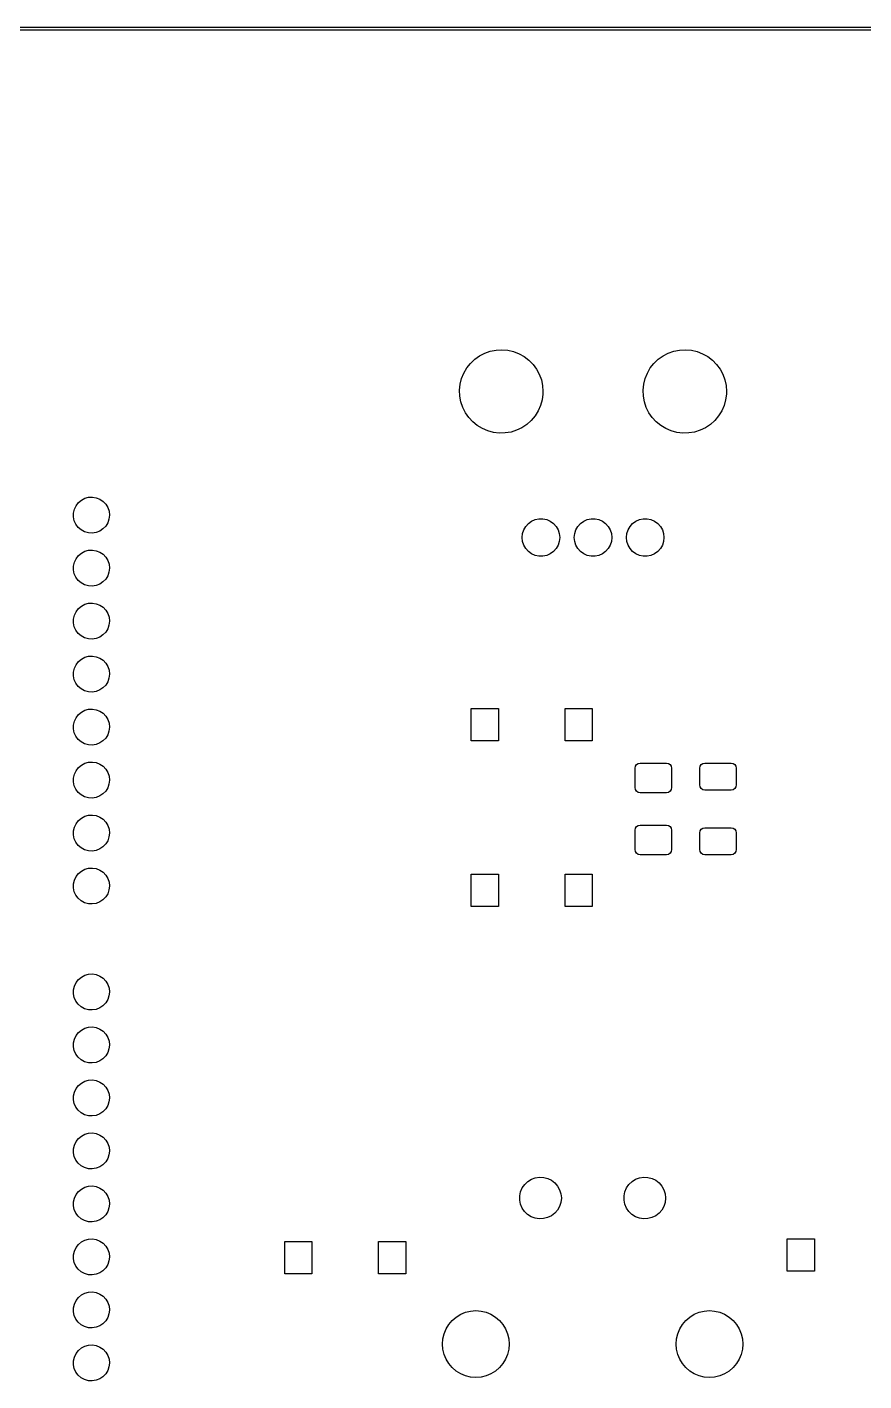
# Model space of a CAD drawing. Extents: x 119 to 479, y -311 to -51.
# Drawn here: x 396.9 to 437, y -115.8 to -50.9 of the extents above; entities that cross this region are included whole.
import ezdxf

# ---------------------------------------------------------------- set-up
doc = ezdxf.new("R2010")
doc.units = 0
doc.layers.add('BLACK', color=7, linetype='CONTINUOUS')

msp = doc.modelspace()

# ---------------------------------------------------------------- linework, layer by layer
at = {"layer": 'BLACK', "linetype": 'CONTINUOUS'}
for p, q in [((119, -50.925), (479, -50.925)), ((478.925, -51.075), (119.075, -51.075)), ((418.335, -66.849), (418.565, -66.6847)), ((418.565, -66.6847), (418.816, -66.5545)), ((418.816, -66.5545), (419.082, -66.4609)), ((419.082, -66.4609), (419.359, -66.4058)), ((419.359, -66.4058), (419.641, -66.3902)), ((419.641, -66.3902), (419.923, -66.4146)), ((419.923, -66.4146), (420.198, -66.4784)), ((420.198, -66.4784), (420.462, -66.5803)), ((420.462, -66.5803), (420.708, -66.7184)), ((420.708, -66.7184), (420.933, -66.8898)), ((427.135, -66.849), (427.365, -66.6847)), ((427.365, -66.6847), (427.616, -66.5545)), ((427.616, -66.5545), (427.882, -66.4609)), ((427.882, -66.4609), (428.159, -66.4058)), ((428.159, -66.4058), (428.441, -66.3902)), ((428.441, -66.3902), (428.723, -66.4146)), ((428.723, -66.4146), (428.998, -66.4784)), ((428.998, -66.4784), (429.262, -66.5803)), ((429.262, -66.5803), (429.508, -66.7184)), ((429.508, -66.7184), (429.733, -66.8898)), ((417.814, -67.5101), (417.956, -67.2658)), ((417.956, -67.2658), (418.131, -67.044)), ((418.131, -67.044), (418.335, -66.849)), ((420.933, -66.8898), (421.131, -67.0911)), ((421.131, -67.0911), (421.299, -67.3183)), ((421.299, -67.3183), (421.433, -67.567)), ((426.614, -67.5101), (426.756, -67.2658)), ((426.756, -67.2658), (426.931, -67.044)), ((426.931, -67.044), (427.135, -66.849)), ((429.733, -66.8898), (429.931, -67.0911)), ((429.931, -67.0911), (430.099, -67.3183)), ((430.099, -67.3183), (430.233, -67.567)), ((417.611, -68.3272), (417.64, -68.0461)), ((417.64, -68.0461), (417.708, -67.772)), ((417.708, -67.772), (417.814, -67.5101)), ((421.433, -67.567), (421.531, -67.832)), ((421.531, -67.832), (421.59, -68.1082)), ((421.59, -68.1082), (421.61, -68.39)), ((426.411, -68.3272), (426.44, -68.0461)), ((426.44, -68.0461), (426.508, -67.772)), ((426.508, -67.772), (426.614, -67.5101)), ((430.233, -67.567), (430.331, -67.832)), ((430.331, -67.832), (430.39, -68.1082)), ((430.39, -68.1082), (430.41, -68.39)), ((417.622, -68.6095), (417.611, -68.3272)), ((417.673, -68.8874), (417.622, -68.6095)), ((421.606, -68.5156), (421.568, -68.7956)), ((421.61, -68.39), (421.606, -68.5156)), ((426.422, -68.6095), (426.411, -68.3272)), ((426.473, -68.8874), (426.422, -68.6095)), ((430.406, -68.5156), (430.368, -68.7956)), ((430.41, -68.39), (430.406, -68.5156)), ((417.762, -69.1554), (417.673, -68.8874)), ((417.889, -69.4081), (417.762, -69.1554)), ((418.049, -69.6405), (417.889, -69.4081)), ((421.378, -69.3259), (421.228, -69.5656)), ((421.492, -69.0675), (421.378, -69.3259)), ((421.568, -68.7956), (421.492, -69.0675)), ((426.562, -69.1554), (426.473, -68.8874)), ((426.689, -69.4081), (426.562, -69.1554)), ((426.849, -69.6405), (426.689, -69.4081)), ((430.178, -69.3259), (430.028, -69.5656)), ((430.292, -69.0675), (430.178, -69.3259)), ((430.368, -68.7956), (430.292, -69.0675)), ((418.241, -69.8479), (418.049, -69.6405)), ((418.46, -70.0263), (418.241, -69.8479)), ((418.702, -70.172), (418.46, -70.0263)), ((420.836, -69.9703), (420.601, -70.1273)), ((421.046, -69.7818), (420.836, -69.9703)), ((421.228, -69.5656), (421.046, -69.7818)), ((427.041, -69.8479), (426.849, -69.6405)), ((427.26, -70.0263), (427.041, -69.8479)), ((427.502, -70.172), (427.26, -70.0263)), ((429.636, -69.9703), (429.401, -70.1273)), ((429.846, -69.7818), (429.636, -69.9703)), ((430.028, -69.5656), (429.846, -69.7818)), ((418.962, -70.2822), (418.702, -70.172)), ((419.235, -70.3546), (418.962, -70.2822)), ((419.516, -70.3878), (419.235, -70.3546)), ((419.798, -70.3811), (419.516, -70.3878)), ((420.077, -70.3347), (419.798, -70.3811)), ((420.346, -70.2496), (420.077, -70.3347)), ((420.601, -70.1273), (420.346, -70.2496)), ((427.762, -70.2822), (427.502, -70.172)), ((428.035, -70.3546), (427.762, -70.2822)), ((428.316, -70.3878), (428.035, -70.3546)), ((428.598, -70.3811), (428.316, -70.3878)), ((428.877, -70.3347), (428.598, -70.3811)), ((429.146, -70.2496), (428.877, -70.3347)), ((429.401, -70.1273), (429.146, -70.2496)), ((399.14, -74.0367), (399.219, -73.8676)), ((399.219, -73.8676), (399.332, -73.7194)), ((399.332, -73.7194), (399.475, -73.599)), ((399.475, -73.599), (399.64, -73.512)), ((399.64, -73.512), (399.819, -73.4625)), ((399.819, -73.4625), (400.006, -73.4527)), ((400.006, -73.4527), (400.19, -73.4832)), ((400.19, -73.4832), (400.363, -73.5525)), ((400.363, -73.5525), (400.517, -73.6573)), ((400.517, -73.6573), (400.645, -73.7929)), ((400.645, -73.7929), (400.741, -73.9528)), ((400.741, -73.9528), (400.801, -74.1296)), ((399.099, -74.2187), (399.14, -74.0367)), ((399.099, -74.4053), (399.099, -74.2187)), ((399.138, -74.5876), (399.099, -74.4053)), ((399.216, -74.7572), (399.138, -74.5876)), ((400.8, -74.5063), (400.739, -74.6827)), ((400.821, -74.321), (400.8, -74.5063)), ((400.801, -74.1296), (400.821, -74.315)), ((400.821, -74.315), (400.821, -74.321)), ((420.908, -74.7212), (421.06, -74.6106)), ((421.06, -74.6106), (421.232, -74.534)), ((421.232, -74.534), (421.416, -74.4949)), ((421.416, -74.4949), (421.604, -74.4949)), ((421.604, -74.4949), (421.788, -74.534)), ((421.788, -74.534), (421.96, -74.6106)), ((421.96, -74.6106), (422.112, -74.7212)), ((423.408, -74.7212), (423.56, -74.6106)), ((423.56, -74.6106), (423.732, -74.534)), ((423.732, -74.534), (423.916, -74.4949)), ((423.916, -74.4949), (424.104, -74.4949)), ((424.104, -74.4949), (424.288, -74.534)), ((424.288, -74.534), (424.46, -74.6106)), ((424.46, -74.6106), (424.612, -74.7212)), ((425.908, -74.7212), (426.06, -74.6106)), ((426.06, -74.6106), (426.232, -74.534)), ((426.232, -74.534), (426.416, -74.4949)), ((426.416, -74.4949), (426.604, -74.4949)), ((426.604, -74.4949), (426.788, -74.534)), ((426.788, -74.534), (426.96, -74.6106)), ((426.96, -74.6106), (427.112, -74.7212)), ((399.328, -74.9062), (399.216, -74.7572)), ((399.47, -75.0276), (399.328, -74.9062)), ((399.634, -75.1157), (399.47, -75.0276)), ((399.813, -75.1665), (399.634, -75.1157)), ((400, -75.1776), (399.813, -75.1665)), ((400.184, -75.1484), (400, -75.1776)), ((400.358, -75.0803), (400.184, -75.1484)), ((400.513, -74.9766), (400.358, -75.0803)), ((400.642, -74.8419), (400.513, -74.9766)), ((400.739, -74.6827), (400.642, -74.8419)), ((420.61, -75.39), (420.63, -75.2029)), ((420.63, -75.2029), (420.688, -75.0239)), ((420.688, -75.0239), (420.782, -74.861)), ((420.782, -74.861), (420.908, -74.7212)), ((422.112, -74.7212), (422.238, -74.861)), ((422.238, -74.861), (422.332, -75.0239)), ((422.332, -75.0239), (422.39, -75.2029)), ((422.39, -75.2029), (422.41, -75.39)), ((423.11, -75.39), (423.13, -75.2029)), ((423.13, -75.2029), (423.188, -75.0239)), ((423.188, -75.0239), (423.282, -74.861)), ((423.282, -74.861), (423.408, -74.7212)), ((424.612, -74.7212), (424.738, -74.861)), ((424.738, -74.861), (424.832, -75.0239)), ((424.832, -75.0239), (424.89, -75.2029)), ((424.89, -75.2029), (424.91, -75.39)), ((425.61, -75.39), (425.63, -75.2029)), ((425.63, -75.2029), (425.688, -75.0239)), ((425.688, -75.0239), (425.782, -74.861)), ((425.782, -74.861), (425.908, -74.7212)), ((427.112, -74.7212), (427.238, -74.861)), ((427.238, -74.861), (427.332, -75.0239)), ((427.332, -75.0239), (427.39, -75.2029)), ((427.39, -75.2029), (427.41, -75.39)), ((420.63, -75.5771), (420.61, -75.39)), ((420.688, -75.7561), (420.63, -75.5771)), ((420.782, -75.919), (420.688, -75.7561)), ((420.908, -76.0588), (420.782, -75.919)), ((422.238, -75.919), (422.112, -76.0588)), ((422.332, -75.7561), (422.238, -75.919)), ((422.39, -75.5771), (422.332, -75.7561)), ((422.41, -75.39), (422.39, -75.5771)), ((423.13, -75.5771), (423.11, -75.39)), ((423.188, -75.7561), (423.13, -75.5771)), ((423.282, -75.919), (423.188, -75.7561)), ((423.408, -76.0588), (423.282, -75.919)), ((424.738, -75.919), (424.612, -76.0588)), ((424.832, -75.7561), (424.738, -75.919)), ((424.89, -75.5771), (424.832, -75.7561)), ((424.91, -75.39), (424.89, -75.5771)), ((425.63, -75.5771), (425.61, -75.39)), ((425.688, -75.7561), (425.63, -75.5771)), ((425.782, -75.919), (425.688, -75.7561)), ((425.908, -76.0588), (425.782, -75.919)), ((427.238, -75.919), (427.112, -76.0588)), ((427.332, -75.7561), (427.238, -75.919)), ((427.39, -75.5771), (427.332, -75.7561)), ((427.41, -75.39), (427.39, -75.5771)), ((399.14, -76.5767), (399.219, -76.4076)), ((399.219, -76.4076), (399.332, -76.2594)), ((399.332, -76.2594), (399.475, -76.139)), ((399.475, -76.139), (399.64, -76.052)), ((399.64, -76.052), (399.819, -76.0025)), ((399.819, -76.0025), (400.006, -75.9927)), ((400.006, -75.9927), (400.19, -76.0232)), ((400.19, -76.0232), (400.363, -76.0925)), ((400.363, -76.0925), (400.517, -76.1973)), ((400.517, -76.1973), (400.645, -76.3329)), ((400.645, -76.3329), (400.741, -76.4928)), ((400.741, -76.4928), (400.801, -76.6696)), ((421.06, -76.1694), (420.908, -76.0588)), ((421.232, -76.246), (421.06, -76.1694)), ((421.416, -76.2851), (421.232, -76.246)), ((421.604, -76.2851), (421.416, -76.2851)), ((421.788, -76.246), (421.604, -76.2851)), ((421.96, -76.1694), (421.788, -76.246)), ((422.112, -76.0588), (421.96, -76.1694)), ((423.56, -76.1694), (423.408, -76.0588)), ((423.732, -76.246), (423.56, -76.1694)), ((423.916, -76.2851), (423.732, -76.246)), ((424.104, -76.2851), (423.916, -76.2851)), ((424.288, -76.246), (424.104, -76.2851)), ((424.46, -76.1694), (424.288, -76.246)), ((424.612, -76.0588), (424.46, -76.1694)), ((426.06, -76.1694), (425.908, -76.0588)), ((426.232, -76.246), (426.06, -76.1694)), ((426.416, -76.2851), (426.232, -76.246)), ((426.604, -76.2851), (426.416, -76.2851)), ((426.788, -76.246), (426.604, -76.2851)), ((426.96, -76.1694), (426.788, -76.246)), ((427.112, -76.0588), (426.96, -76.1694)), ((399.099, -76.7587), (399.14, -76.5767)), ((399.099, -76.9453), (399.099, -76.7587)), ((399.138, -77.1276), (399.099, -76.9453)), ((399.216, -77.2972), (399.138, -77.1276)), ((400.8, -77.0463), (400.739, -77.2227)), ((400.821, -76.861), (400.8, -77.0463)), ((400.801, -76.6696), (400.821, -76.855)), ((400.821, -76.855), (400.821, -76.861)), ((399.328, -77.4462), (399.216, -77.2972)), ((399.47, -77.5676), (399.328, -77.4462)), ((399.634, -77.6557), (399.47, -77.5676)), ((399.813, -77.7065), (399.634, -77.6557)), ((400, -77.7176), (399.813, -77.7065)), ((400.184, -77.6884), (400, -77.7176)), ((400.358, -77.6203), (400.184, -77.6884)), ((400.513, -77.5166), (400.358, -77.6203)), ((400.642, -77.3819), (400.513, -77.5166)), ((400.739, -77.2227), (400.642, -77.3819)), ((399.099, -79.2987), (399.14, -79.1167)), ((399.14, -79.1167), (399.219, -78.9476)), ((399.219, -78.9476), (399.332, -78.7994)), ((399.332, -78.7994), (399.475, -78.679)), ((399.475, -78.679), (399.64, -78.592)), ((399.64, -78.592), (399.819, -78.5425)), ((399.819, -78.5425), (400.006, -78.5327)), ((400.006, -78.5327), (400.19, -78.5632)), ((400.19, -78.5632), (400.363, -78.6325)), ((400.363, -78.6325), (400.517, -78.7373)), ((400.517, -78.7373), (400.645, -78.8729)), ((400.645, -78.8729), (400.741, -79.0328)), ((400.741, -79.0328), (400.801, -79.2096)), ((399.099, -79.4853), (399.099, -79.2987)), ((399.138, -79.6676), (399.099, -79.4853)), ((399.216, -79.8372), (399.138, -79.6676)), ((400.739, -79.7627), (400.642, -79.9219)), ((400.8, -79.5863), (400.739, -79.7627)), ((400.821, -79.401), (400.8, -79.5863)), ((400.801, -79.2096), (400.821, -79.395)), ((400.821, -79.395), (400.821, -79.401)), ((399.328, -79.9862), (399.216, -79.8372)), ((399.47, -80.1076), (399.328, -79.9862)), ((399.634, -80.1957), (399.47, -80.1076)), ((399.813, -80.2465), (399.634, -80.1957)), ((400, -80.2576), (399.813, -80.2465)), ((400.184, -80.2284), (400, -80.2576)), ((400.358, -80.1603), (400.184, -80.2284)), ((400.513, -80.0566), (400.358, -80.1603)), ((400.642, -79.9219), (400.513, -80.0566)), ((399.64, -81.132), (399.819, -81.0825)), ((399.819, -81.0825), (400.006, -81.0727)), ((400.006, -81.0727), (400.19, -81.1032)), ((400.19, -81.1032), (400.363, -81.1725)), ((399.099, -81.8387), (399.14, -81.6567)), ((399.14, -81.6567), (399.219, -81.4876)), ((399.219, -81.4876), (399.332, -81.3394)), ((399.332, -81.3394), (399.475, -81.219)), ((399.475, -81.219), (399.64, -81.132)), ((400.363, -81.1725), (400.517, -81.2773)), ((400.517, -81.2773), (400.645, -81.4129)), ((400.645, -81.4129), (400.741, -81.5728)), ((400.741, -81.5728), (400.801, -81.7496)), ((400.801, -81.7496), (400.821, -81.935)), ((399.099, -82.0253), (399.099, -81.8387)), ((399.138, -82.2076), (399.099, -82.0253)), ((399.216, -82.3772), (399.138, -82.2076)), ((399.328, -82.5262), (399.216, -82.3772)), ((400.739, -82.3027), (400.642, -82.4619)), ((400.8, -82.1263), (400.739, -82.3027)), ((400.821, -81.941), (400.8, -82.1263)), ((400.821, -81.935), (400.821, -81.941)), ((399.47, -82.6476), (399.328, -82.5262)), ((399.634, -82.7357), (399.47, -82.6476)), ((399.813, -82.7865), (399.634, -82.7357)), ((400, -82.7976), (399.813, -82.7865)), ((400.184, -82.7684), (400, -82.7976)), ((400.358, -82.7003), (400.184, -82.7684)), ((400.513, -82.5966), (400.358, -82.7003)), ((400.642, -82.4619), (400.513, -82.5966)), ((399.475, -83.759), (399.64, -83.672)), ((399.64, -83.672), (399.819, -83.6225)), ((399.819, -83.6225), (400.006, -83.6127)), ((400.006, -83.6127), (400.19, -83.6432)), ((400.19, -83.6432), (400.363, -83.7125)), ((418.17, -85.13), (418.17, -83.58)), ((418.17, -83.58), (419.47, -83.58)), ((419.47, -83.58), (419.47, -85.13)), ((422.67, -85.13), (422.67, -83.58)), ((422.67, -83.58), (423.97, -83.58)), ((423.97, -83.58), (423.97, -85.13)), ((399.099, -84.3787), (399.14, -84.1967)), ((399.14, -84.1967), (399.219, -84.0276)), ((399.219, -84.0276), (399.332, -83.8794)), ((399.332, -83.8794), (399.475, -83.759)), ((400.363, -83.7125), (400.517, -83.8173)), ((400.517, -83.8173), (400.645, -83.9529)), ((400.645, -83.9529), (400.741, -84.1128)), ((400.741, -84.1128), (400.801, -84.2896)), ((400.801, -84.2896), (400.821, -84.475)), ((399.099, -84.5653), (399.099, -84.3787)), ((399.138, -84.7476), (399.099, -84.5653)), ((399.216, -84.9172), (399.138, -84.7476)), ((399.328, -85.0662), (399.216, -84.9172)), ((400.642, -85.0019), (400.513, -85.1366)), ((400.739, -84.8427), (400.642, -85.0019)), ((400.8, -84.6663), (400.739, -84.8427)), ((400.821, -84.481), (400.8, -84.6663)), ((400.821, -84.475), (400.821, -84.481)), ((399.47, -85.1876), (399.328, -85.0662)), ((399.634, -85.2757), (399.47, -85.1876)), ((399.813, -85.3265), (399.634, -85.2757)), ((400, -85.3376), (399.813, -85.3265)), ((400.184, -85.3084), (400, -85.3376)), ((400.358, -85.2403), (400.184, -85.3084)), ((400.513, -85.1366), (400.358, -85.2403)), ((419.47, -85.13), (418.17, -85.13)), ((423.97, -85.13), (422.67, -85.13)), ((399.332, -86.4194), (399.475, -86.299)), ((399.475, -86.299), (399.64, -86.212)), ((399.64, -86.212), (399.819, -86.1625)), ((399.819, -86.1625), (400.006, -86.1527)), ((400.006, -86.1527), (400.19, -86.1832)), ((400.19, -86.1832), (400.363, -86.2525)), ((400.363, -86.2525), (400.517, -86.3573)), ((426.044, -86.3543), (426.098, -86.2732)), ((426.098, -86.2732), (426.179, -86.219)), ((426.179, -86.219), (426.275, -86.2)), ((426.275, -86.2), (427.525, -86.2)), ((427.525, -86.2), (427.621, -86.219)), ((427.621, -86.219), (427.702, -86.2732)), ((427.702, -86.2732), (427.756, -86.3543)), ((429.144, -86.3543), (429.198, -86.2732)), ((429.198, -86.2732), (429.279, -86.219)), ((429.279, -86.219), (429.375, -86.2)), ((429.375, -86.2), (430.625, -86.2)), ((430.625, -86.2), (430.721, -86.219)), ((430.721, -86.219), (430.802, -86.2732)), ((430.802, -86.2732), (430.856, -86.3543)), ((399.099, -86.9187), (399.14, -86.7367)), ((399.099, -87.1053), (399.099, -86.9187)), ((399.14, -86.7367), (399.219, -86.5676)), ((399.219, -86.5676), (399.332, -86.4194)), ((400.517, -86.3573), (400.645, -86.4929)), ((400.645, -86.4929), (400.741, -86.6528)), ((400.741, -86.6528), (400.801, -86.8296)), ((400.801, -86.8296), (400.821, -87.015)), ((426.025, -86.45), (426.044, -86.3543)), ((426.025, -87.375), (426.025, -86.45)), ((427.756, -86.3543), (427.775, -86.45)), ((427.775, -86.45), (427.775, -87.375)), ((429.125, -86.45), (429.144, -86.3543)), ((429.125, -87.25), (429.125, -86.45)), ((430.856, -86.3543), (430.875, -86.45)), ((430.875, -86.45), (430.875, -87.25)), ((399.138, -87.2876), (399.099, -87.1053)), ((399.216, -87.4572), (399.138, -87.2876)), ((399.328, -87.6062), (399.216, -87.4572)), ((400.642, -87.5419), (400.513, -87.6766)), ((400.739, -87.3827), (400.642, -87.5419)), ((400.8, -87.2063), (400.739, -87.3827)), ((400.821, -87.021), (400.8, -87.2063)), ((400.821, -87.015), (400.821, -87.021)), ((426.044, -87.4707), (426.025, -87.375)), ((426.098, -87.5518), (426.044, -87.4707)), ((426.179, -87.606), (426.098, -87.5518)), ((427.702, -87.5518), (427.621, -87.606)), ((427.756, -87.4707), (427.702, -87.5518)), ((427.775, -87.375), (427.756, -87.4707)), ((429.144, -87.3457), (429.125, -87.25)), ((429.198, -87.4268), (429.144, -87.3457)), ((429.279, -87.481), (429.198, -87.4268)), ((429.375, -87.5), (429.279, -87.481)), ((430.625, -87.5), (429.375, -87.5)), ((430.721, -87.481), (430.625, -87.5)), ((430.802, -87.4268), (430.721, -87.481)), ((430.856, -87.3457), (430.802, -87.4268)), ((430.875, -87.25), (430.856, -87.3457)), ((399.47, -87.7276), (399.328, -87.6062)), ((399.634, -87.8157), (399.47, -87.7276)), ((399.813, -87.8665), (399.634, -87.8157)), ((400, -87.8776), (399.813, -87.8665)), ((400.184, -87.8484), (400, -87.8776)), ((400.358, -87.7803), (400.184, -87.8484)), ((400.513, -87.6766), (400.358, -87.7803)), ((426.275, -87.625), (426.179, -87.606)), ((427.525, -87.625), (426.275, -87.625)), ((427.621, -87.606), (427.525, -87.625)), ((399.332, -88.9594), (399.475, -88.839)), ((399.475, -88.839), (399.64, -88.752)), ((399.64, -88.752), (399.819, -88.7025)), ((399.819, -88.7025), (400.006, -88.6927)), ((400.006, -88.6927), (400.19, -88.7232)), ((400.19, -88.7232), (400.363, -88.7925)), ((400.363, -88.7925), (400.517, -88.8973)), ((400.517, -88.8973), (400.645, -89.0329)), ((399.099, -89.4587), (399.14, -89.2767)), ((399.099, -89.6453), (399.099, -89.4587)), ((399.14, -89.2767), (399.219, -89.1076)), ((399.219, -89.1076), (399.332, -88.9594)), ((400.645, -89.0329), (400.741, -89.1928)), ((400.741, -89.1928), (400.801, -89.3696)), ((400.801, -89.3696), (400.821, -89.555)), ((426.025, -89.425), (426.044, -89.3293)), ((426.025, -90.35), (426.025, -89.425)), ((426.044, -89.3293), (426.098, -89.2482)), ((426.098, -89.2482), (426.179, -89.194)), ((426.179, -89.194), (426.275, -89.175)), ((426.275, -89.175), (427.525, -89.175)), ((427.525, -89.175), (427.621, -89.194)), ((427.621, -89.194), (427.702, -89.2482)), ((427.702, -89.2482), (427.756, -89.3293)), ((427.756, -89.3293), (427.775, -89.425)), ((427.775, -89.425), (427.775, -90.35)), ((429.125, -89.55), (429.144, -89.4543)), ((429.125, -90.35), (429.125, -89.55)), ((429.144, -89.4543), (429.198, -89.3732)), ((429.198, -89.3732), (429.279, -89.319)), ((429.279, -89.319), (429.375, -89.3)), ((429.375, -89.3), (430.625, -89.3)), ((430.625, -89.3), (430.721, -89.319)), ((430.721, -89.319), (430.802, -89.3732)), ((430.802, -89.3732), (430.856, -89.4543)), ((430.856, -89.4543), (430.875, -89.55)), ((430.875, -89.55), (430.875, -90.35)), ((399.138, -89.8276), (399.099, -89.6453)), ((399.216, -89.9972), (399.138, -89.8276)), ((399.328, -90.1462), (399.216, -89.9972)), ((399.47, -90.2676), (399.328, -90.1462)), ((400.642, -90.0819), (400.513, -90.2166)), ((400.739, -89.9227), (400.642, -90.0819)), ((400.8, -89.7463), (400.739, -89.9227)), ((400.821, -89.561), (400.8, -89.7463)), ((400.821, -89.555), (400.821, -89.561)), ((399.634, -90.3557), (399.47, -90.2676)), ((399.813, -90.4065), (399.634, -90.3557)), ((400, -90.4176), (399.813, -90.4065)), ((400.184, -90.3884), (400, -90.4176)), ((400.358, -90.3203), (400.184, -90.3884)), ((400.513, -90.2166), (400.358, -90.3203)), ((426.044, -90.4457), (426.025, -90.35)), ((426.098, -90.5268), (426.044, -90.4457)), ((426.179, -90.581), (426.098, -90.5268)), ((426.275, -90.6), (426.179, -90.581)), ((427.525, -90.6), (426.275, -90.6)), ((427.621, -90.581), (427.525, -90.6)), ((427.702, -90.5268), (427.621, -90.581)), ((427.756, -90.4457), (427.702, -90.5268)), ((427.775, -90.35), (427.756, -90.4457)), ((429.144, -90.4457), (429.125, -90.35)), ((429.198, -90.5268), (429.144, -90.4457)), ((429.279, -90.581), (429.198, -90.5268)), ((429.375, -90.6), (429.279, -90.581)), ((430.625, -90.6), (429.375, -90.6)), ((430.721, -90.581), (430.625, -90.6)), ((430.802, -90.5268), (430.721, -90.581)), ((430.856, -90.4457), (430.802, -90.5268)), ((430.875, -90.35), (430.856, -90.4457)), ((399.332, -91.4994), (399.475, -91.379)), ((399.475, -91.379), (399.64, -91.292)), ((399.64, -91.292), (399.819, -91.2425)), ((399.819, -91.2425), (400.006, -91.2327)), ((400.006, -91.2327), (400.19, -91.2632)), ((400.19, -91.2632), (400.363, -91.3325)), ((400.363, -91.3325), (400.517, -91.4373)), ((400.517, -91.4373), (400.645, -91.5729)), ((399.099, -91.9987), (399.14, -91.8167)), ((399.099, -92.1853), (399.099, -91.9987)), ((399.14, -91.8167), (399.219, -91.6476)), ((399.219, -91.6476), (399.332, -91.4994)), ((400.645, -91.5729), (400.741, -91.7328)), ((400.741, -91.7328), (400.801, -91.9096)), ((400.821, -92.101), (400.8, -92.2863)), ((400.801, -91.9096), (400.821, -92.095)), ((400.821, -92.095), (400.821, -92.101)), ((418.17, -93.08), (418.17, -91.53)), ((418.17, -91.53), (419.47, -91.53)), ((419.47, -91.53), (419.47, -93.08)), ((422.67, -93.08), (422.67, -91.53)), ((422.67, -91.53), (423.97, -91.53)), ((423.97, -91.53), (423.97, -93.08)), ((399.138, -92.3676), (399.099, -92.1853)), ((399.216, -92.5372), (399.138, -92.3676)), ((399.328, -92.6862), (399.216, -92.5372)), ((399.47, -92.8076), (399.328, -92.6862)), ((400.513, -92.7566), (400.358, -92.8603)), ((400.642, -92.6219), (400.513, -92.7566)), ((400.739, -92.4627), (400.642, -92.6219)), ((400.8, -92.2863), (400.739, -92.4627)), ((399.634, -92.8957), (399.47, -92.8076)), ((399.813, -92.9465), (399.634, -92.8957)), ((400, -92.9576), (399.813, -92.9465)), ((400.184, -92.9284), (400, -92.9576)), ((400.358, -92.8603), (400.184, -92.9284)), ((419.47, -93.08), (418.17, -93.08)), ((423.97, -93.08), (422.67, -93.08)), ((399.219, -96.7276), (399.332, -96.5794)), ((399.332, -96.5794), (399.475, -96.459)), ((399.475, -96.459), (399.64, -96.372)), ((399.64, -96.372), (399.819, -96.3225)), ((399.819, -96.3225), (400.006, -96.3127)), ((400.006, -96.3127), (400.19, -96.3432)), ((400.19, -96.3432), (400.363, -96.4125)), ((400.363, -96.4125), (400.517, -96.5173)), ((400.517, -96.5173), (400.645, -96.6529)), ((400.645, -96.6529), (400.741, -96.8128)), ((399.099, -97.0787), (399.14, -96.8967)), ((399.099, -97.2653), (399.099, -97.0787)), ((399.138, -97.4476), (399.099, -97.2653)), ((399.14, -96.8967), (399.219, -96.7276)), ((400.741, -96.8128), (400.801, -96.9896)), ((400.821, -97.181), (400.8, -97.3663)), ((400.801, -96.9896), (400.821, -97.175)), ((400.821, -97.175), (400.821, -97.181)), ((399.216, -97.6172), (399.138, -97.4476)), ((399.328, -97.7662), (399.216, -97.6172)), ((399.47, -97.8876), (399.328, -97.7662)), ((399.634, -97.9757), (399.47, -97.8876)), ((399.813, -98.0265), (399.634, -97.9757)), ((400.358, -97.9403), (400.184, -98.0084)), ((400.513, -97.8366), (400.358, -97.9403)), ((400.642, -97.7019), (400.513, -97.8366)), ((400.739, -97.5427), (400.642, -97.7019)), ((400.8, -97.3663), (400.739, -97.5427)), ((400, -98.0376), (399.813, -98.0265)), ((400.184, -98.0084), (400, -98.0376)), ((399.14, -99.4367), (399.219, -99.2676)), ((399.219, -99.2676), (399.332, -99.1194)), ((399.332, -99.1194), (399.475, -98.999)), ((399.475, -98.999), (399.64, -98.912)), ((399.64, -98.912), (399.819, -98.8625)), ((399.819, -98.8625), (400.006, -98.8527)), ((400.006, -98.8527), (400.19, -98.8832)), ((400.19, -98.8832), (400.363, -98.9525)), ((400.363, -98.9525), (400.517, -99.0573)), ((400.517, -99.0573), (400.645, -99.1929)), ((400.645, -99.1929), (400.741, -99.3528)), ((399.099, -99.6187), (399.14, -99.4367)), ((399.099, -99.8053), (399.099, -99.6187)), ((399.138, -99.9876), (399.099, -99.8053)), ((400.8, -99.9063), (400.739, -100.083)), ((400.741, -99.3528), (400.801, -99.5296)), ((400.821, -99.721), (400.8, -99.9063)), ((400.801, -99.5296), (400.821, -99.715)), ((400.821, -99.715), (400.821, -99.721)), ((399.216, -100.157), (399.138, -99.9876)), ((399.328, -100.306), (399.216, -100.157)), ((399.47, -100.428), (399.328, -100.306)), ((399.634, -100.516), (399.47, -100.428)), ((399.813, -100.567), (399.634, -100.516)), ((400, -100.578), (399.813, -100.567)), ((400.184, -100.548), (400, -100.578)), ((400.358, -100.48), (400.184, -100.548)), ((400.513, -100.377), (400.358, -100.48)), ((400.642, -100.242), (400.513, -100.377)), ((400.739, -100.083), (400.642, -100.242)), ((399.14, -101.977), (399.219, -101.808)), ((399.219, -101.808), (399.332, -101.659)), ((399.332, -101.659), (399.475, -101.539)), ((399.475, -101.539), (399.64, -101.452)), ((399.64, -101.452), (399.819, -101.403)), ((399.819, -101.403), (400.006, -101.393)), ((400.006, -101.393), (400.19, -101.423)), ((400.19, -101.423), (400.363, -101.492)), ((400.363, -101.492), (400.517, -101.597)), ((400.517, -101.597), (400.645, -101.733)), ((400.645, -101.733), (400.741, -101.893)), ((399.099, -102.159), (399.14, -101.977)), ((399.099, -102.345), (399.099, -102.159)), ((399.138, -102.528), (399.099, -102.345)), ((399.216, -102.697), (399.138, -102.528)), ((400.8, -102.446), (400.739, -102.623)), ((400.741, -101.893), (400.801, -102.07)), ((400.821, -102.261), (400.8, -102.446)), ((400.801, -102.07), (400.821, -102.255)), ((400.821, -102.255), (400.821, -102.261)), ((399.328, -102.846), (399.216, -102.697)), ((399.47, -102.968), (399.328, -102.846)), ((399.634, -103.056), (399.47, -102.968)), ((399.813, -103.107), (399.634, -103.056)), ((400, -103.118), (399.813, -103.107)), ((400.184, -103.088), (400, -103.118)), ((400.358, -103.02), (400.184, -103.088)), ((400.513, -102.917), (400.358, -103.02)), ((400.642, -102.782), (400.513, -102.917)), ((400.739, -102.623), (400.642, -102.782)), ((399.14, -104.517), (399.219, -104.348)), ((399.219, -104.348), (399.332, -104.199)), ((399.332, -104.199), (399.475, -104.079)), ((399.475, -104.079), (399.64, -103.992)), ((399.64, -103.992), (399.819, -103.943)), ((399.819, -103.943), (400.006, -103.933)), ((400.006, -103.933), (400.19, -103.963)), ((400.19, -103.963), (400.363, -104.032)), ((400.363, -104.032), (400.517, -104.137)), ((400.517, -104.137), (400.645, -104.273)), ((400.645, -104.273), (400.741, -104.433)), ((400.741, -104.433), (400.801, -104.61)), ((399.099, -104.699), (399.14, -104.517)), ((399.099, -104.885), (399.099, -104.699)), ((399.138, -105.068), (399.099, -104.885)), ((399.216, -105.237), (399.138, -105.068)), ((400.8, -104.986), (400.739, -105.163)), ((400.821, -104.801), (400.8, -104.986)), ((400.801, -104.61), (400.821, -104.795)), ((400.821, -104.795), (400.821, -104.801)), ((399.328, -105.386), (399.216, -105.237)), ((399.47, -105.508), (399.328, -105.386)), ((399.634, -105.596), (399.47, -105.508)), ((399.813, -105.647), (399.634, -105.596)), ((400, -105.658), (399.813, -105.647)), ((400.184, -105.628), (400, -105.658)), ((400.358, -105.56), (400.184, -105.628)), ((400.513, -105.457), (400.358, -105.56)), ((400.642, -105.322), (400.513, -105.457)), ((400.739, -105.163), (400.642, -105.322)), ((420.617, -106.562), (420.733, -106.397)), ((420.733, -106.397), (420.88, -106.258)), ((420.88, -106.258), (421.052, -106.151)), ((421.052, -106.151), (421.241, -106.081)), ((421.241, -106.081), (421.441, -106.051)), ((421.441, -106.051), (421.643, -106.062)), ((421.643, -106.062), (421.839, -106.113)), ((421.839, -106.113), (422.02, -106.202)), ((422.02, -106.202), (422.18, -106.326)), ((422.18, -106.326), (422.311, -106.479)), ((425.617, -106.562), (425.733, -106.397)), ((425.733, -106.397), (425.88, -106.258)), ((425.88, -106.258), (426.052, -106.151)), ((426.052, -106.151), (426.241, -106.081)), ((426.241, -106.081), (426.441, -106.051)), ((426.441, -106.051), (426.643, -106.062)), ((426.643, -106.062), (426.839, -106.113)), ((426.839, -106.113), (427.02, -106.202)), ((427.02, -106.202), (427.18, -106.326)), ((427.18, -106.326), (427.311, -106.479)), ((399.099, -107.239), (399.14, -107.057)), ((399.14, -107.057), (399.219, -106.888)), ((399.219, -106.888), (399.332, -106.739)), ((399.332, -106.739), (399.475, -106.619)), ((399.475, -106.619), (399.64, -106.532)), ((399.64, -106.532), (399.819, -106.483)), ((399.819, -106.483), (400.006, -106.473)), ((400.006, -106.473), (400.19, -106.503)), ((400.19, -106.503), (400.363, -106.572)), ((400.363, -106.572), (400.517, -106.677)), ((400.517, -106.677), (400.645, -106.813)), ((400.645, -106.813), (400.741, -106.973)), ((400.741, -106.973), (400.801, -107.15)), ((420.495, -106.945), (420.537, -106.748)), ((420.495, -107.148), (420.495, -106.945)), ((420.537, -106.748), (420.617, -106.562)), ((422.311, -106.479), (422.409, -106.656)), ((422.409, -106.656), (422.47, -106.849)), ((422.49, -107.057), (422.468, -107.258)), ((422.47, -106.849), (422.49, -107.05)), ((422.49, -107.05), (422.49, -107.057)), ((425.495, -106.945), (425.537, -106.748)), ((425.495, -107.148), (425.495, -106.945)), ((425.537, -106.748), (425.617, -106.562)), ((427.311, -106.479), (427.409, -106.656)), ((427.409, -106.656), (427.47, -106.849)), ((427.49, -107.057), (427.468, -107.258)), ((427.47, -106.849), (427.49, -107.05)), ((427.49, -107.05), (427.49, -107.057)), ((399.099, -107.425), (399.099, -107.239)), ((399.138, -107.608), (399.099, -107.425)), ((399.216, -107.777), (399.138, -107.608)), ((400.739, -107.703), (400.642, -107.862)), ((400.8, -107.526), (400.739, -107.703)), ((400.821, -107.341), (400.8, -107.526)), ((400.801, -107.15), (400.821, -107.335)), ((400.821, -107.335), (400.821, -107.341)), ((420.535, -107.346), (420.495, -107.148)), ((420.614, -107.532), (420.535, -107.346)), ((420.728, -107.698), (420.614, -107.532)), ((420.874, -107.838), (420.728, -107.698)), ((422.307, -107.626), (422.175, -107.779)), ((422.406, -107.45), (422.307, -107.626)), ((422.468, -107.258), (422.406, -107.45)), ((425.535, -107.346), (425.495, -107.148)), ((425.614, -107.532), (425.535, -107.346)), ((425.728, -107.698), (425.614, -107.532)), ((425.874, -107.838), (425.728, -107.698)), ((427.307, -107.626), (427.175, -107.779)), ((427.406, -107.45), (427.307, -107.626)), ((427.468, -107.258), (427.406, -107.45)), ((399.328, -107.926), (399.216, -107.777)), ((399.47, -108.048), (399.328, -107.926)), ((399.634, -108.136), (399.47, -108.048)), ((399.813, -108.187), (399.634, -108.136)), ((400, -108.198), (399.813, -108.187)), ((400.184, -108.168), (400, -108.198)), ((400.358, -108.1), (400.184, -108.168)), ((400.513, -107.997), (400.358, -108.1)), ((400.642, -107.862), (400.513, -107.997)), ((421.045, -107.946), (420.874, -107.838)), ((421.235, -108.017), (421.045, -107.946)), ((421.434, -108.048), (421.235, -108.017)), ((421.636, -108.039), (421.434, -108.048)), ((421.832, -107.99), (421.636, -108.039)), ((422.014, -107.902), (421.832, -107.99)), ((422.175, -107.779), (422.014, -107.902)), ((426.045, -107.946), (425.874, -107.838)), ((426.235, -108.017), (426.045, -107.946)), ((426.434, -108.048), (426.235, -108.017)), ((426.636, -108.039), (426.434, -108.048)), ((426.832, -107.99), (426.636, -108.039)), ((427.014, -107.902), (426.832, -107.99)), ((427.175, -107.779), (427.014, -107.902)), ((399.819, -109.023), (400.006, -109.013)), ((400.006, -109.013), (400.19, -109.043)), ((433.32, -110.56), (433.32, -109.01)), ((433.32, -109.01), (434.62, -109.01)), ((434.62, -109.01), (434.62, -110.56)), ((399.099, -109.779), (399.14, -109.597)), ((399.14, -109.597), (399.219, -109.428)), ((399.219, -109.428), (399.332, -109.279)), ((399.332, -109.279), (399.475, -109.159)), ((399.475, -109.159), (399.64, -109.072)), ((399.64, -109.072), (399.819, -109.023)), ((400.19, -109.043), (400.363, -109.112)), ((400.363, -109.112), (400.517, -109.217)), ((400.517, -109.217), (400.645, -109.353)), ((400.645, -109.353), (400.741, -109.513)), ((400.741, -109.513), (400.801, -109.69)), ((409.23, -110.69), (409.23, -109.14)), ((409.23, -109.14), (410.53, -109.14)), ((410.53, -109.14), (410.53, -110.69)), ((413.73, -110.69), (413.73, -109.14)), ((413.73, -109.14), (415.03, -109.14)), ((415.03, -109.14), (415.03, -110.69)), ((399.099, -109.965), (399.099, -109.779)), ((399.138, -110.148), (399.099, -109.965)), ((399.216, -110.317), (399.138, -110.148)), ((399.328, -110.466), (399.216, -110.317)), ((400.739, -110.243), (400.642, -110.402)), ((400.8, -110.066), (400.739, -110.243)), ((400.821, -109.881), (400.8, -110.066)), ((400.801, -109.69), (400.821, -109.875)), ((400.821, -109.875), (400.821, -109.881)), ((399.47, -110.588), (399.328, -110.466)), ((399.634, -110.676), (399.47, -110.588)), ((399.813, -110.727), (399.634, -110.676)), ((400, -110.738), (399.813, -110.727)), ((400.184, -110.708), (400, -110.738)), ((400.358, -110.64), (400.184, -110.708)), ((400.513, -110.537), (400.358, -110.64)), ((400.642, -110.402), (400.513, -110.537)), ((410.53, -110.69), (409.23, -110.69)), ((415.03, -110.69), (413.73, -110.69)), ((434.62, -110.56), (433.32, -110.56)), ((399.475, -111.699), (399.64, -111.612)), ((399.64, -111.612), (399.819, -111.563)), ((399.819, -111.563), (400.006, -111.553)), ((400.006, -111.553), (400.19, -111.583)), ((400.19, -111.583), (400.363, -111.652)), ((399.099, -112.319), (399.14, -112.137)), ((399.14, -112.137), (399.219, -111.968)), ((399.219, -111.968), (399.332, -111.819)), ((399.332, -111.819), (399.475, -111.699)), ((400.363, -111.652), (400.517, -111.757)), ((400.517, -111.757), (400.645, -111.893)), ((400.645, -111.893), (400.741, -112.053)), ((400.741, -112.053), (400.801, -112.23)), ((400.801, -112.23), (400.821, -112.415)), ((399.099, -112.505), (399.099, -112.319)), ((399.138, -112.688), (399.099, -112.505)), ((399.216, -112.857), (399.138, -112.688)), ((399.328, -113.006), (399.216, -112.857)), ((400.739, -112.783), (400.642, -112.942)), ((400.8, -112.606), (400.739, -112.783)), ((400.821, -112.421), (400.8, -112.606)), ((400.821, -112.415), (400.821, -112.421)), ((417.259, -112.919), (417.45, -112.756)), ((417.45, -112.756), (417.664, -112.624)), ((417.664, -112.624), (417.896, -112.528)), ((417.896, -112.528), (418.14, -112.47)), ((418.14, -112.47), (418.39, -112.45)), ((418.39, -112.45), (418.64, -112.47)), ((418.64, -112.47), (418.884, -112.528)), ((418.884, -112.528), (419.116, -112.624)), ((419.116, -112.624), (419.33, -112.756)), ((419.33, -112.756), (419.521, -112.919)), ((428.459, -112.919), (428.65, -112.756)), ((428.65, -112.756), (428.864, -112.624)), ((428.864, -112.624), (429.096, -112.528)), ((429.096, -112.528), (429.34, -112.47)), ((429.34, -112.47), (429.59, -112.45)), ((429.59, -112.45), (429.84, -112.47)), ((429.84, -112.47), (430.084, -112.528)), ((430.084, -112.528), (430.316, -112.624)), ((430.316, -112.624), (430.53, -112.756)), ((430.53, -112.756), (430.721, -112.919)), ((399.47, -113.128), (399.328, -113.006)), ((399.634, -113.216), (399.47, -113.128)), ((399.813, -113.267), (399.634, -113.216)), ((400, -113.278), (399.813, -113.267)), ((400.184, -113.248), (400, -113.278)), ((400.358, -113.18), (400.184, -113.248)), ((400.513, -113.077), (400.358, -113.18)), ((400.642, -112.942), (400.513, -113.077)), ((416.81, -113.8), (416.868, -113.556)), ((416.868, -113.556), (416.964, -113.324)), ((416.964, -113.324), (417.096, -113.11)), ((417.096, -113.11), (417.259, -112.919)), ((419.521, -112.919), (419.684, -113.11)), ((419.684, -113.11), (419.816, -113.324)), ((419.816, -113.324), (419.912, -113.556)), ((419.912, -113.556), (419.97, -113.8)), ((428.01, -113.8), (428.068, -113.556)), ((428.068, -113.556), (428.164, -113.324)), ((428.164, -113.324), (428.296, -113.11)), ((428.296, -113.11), (428.459, -112.919)), ((430.721, -112.919), (430.884, -113.11)), ((430.884, -113.11), (431.016, -113.324)), ((431.016, -113.324), (431.112, -113.556)), ((431.112, -113.556), (431.17, -113.8)), ((399.475, -114.239), (399.64, -114.152)), ((399.64, -114.152), (399.819, -114.103)), ((399.819, -114.103), (400.006, -114.093)), ((400.006, -114.093), (400.19, -114.123)), ((400.19, -114.123), (400.363, -114.192)), ((400.363, -114.192), (400.517, -114.297)), ((416.79, -114.05), (416.81, -113.8)), ((416.81, -114.3), (416.79, -114.05)), ((419.97, -113.8), (419.99, -114.05)), ((419.99, -114.05), (419.97, -114.3)), ((427.99, -114.05), (428.01, -113.8)), ((428.01, -114.3), (427.99, -114.05)), ((431.17, -113.8), (431.19, -114.05)), ((431.19, -114.05), (431.17, -114.3)), ((399.099, -114.859), (399.14, -114.677)), ((399.099, -115.045), (399.099, -114.859)), ((399.14, -114.677), (399.219, -114.508)), ((399.219, -114.508), (399.332, -114.359)), ((399.332, -114.359), (399.475, -114.239)), ((400.517, -114.297), (400.645, -114.433)), ((400.645, -114.433), (400.741, -114.593)), ((400.741, -114.593), (400.801, -114.77)), ((400.801, -114.77), (400.821, -114.955)), ((416.868, -114.544), (416.81, -114.3)), ((416.964, -114.776), (416.868, -114.544)), ((417.096, -114.99), (416.964, -114.776)), ((419.816, -114.776), (419.684, -114.99)), ((419.912, -114.544), (419.816, -114.776)), ((419.97, -114.3), (419.912, -114.544)), ((428.068, -114.544), (428.01, -114.3)), ((428.164, -114.776), (428.068, -114.544)), ((428.296, -114.99), (428.164, -114.776)), ((431.016, -114.776), (430.884, -114.99)), ((431.112, -114.544), (431.016, -114.776)), ((431.17, -114.3), (431.112, -114.544)), ((399.138, -115.228), (399.099, -115.045)), ((399.216, -115.397), (399.138, -115.228)), ((399.328, -115.546), (399.216, -115.397)), ((400.642, -115.482), (400.513, -115.617)), ((400.739, -115.323), (400.642, -115.482)), ((400.8, -115.146), (400.739, -115.323)), ((400.821, -114.961), (400.8, -115.146)), ((400.821, -114.955), (400.821, -114.961)), ((417.259, -115.181), (417.096, -114.99)), ((417.45, -115.344), (417.259, -115.181)), ((417.664, -115.476), (417.45, -115.344)), ((417.896, -115.572), (417.664, -115.476)), ((419.116, -115.476), (418.884, -115.572)), ((419.33, -115.344), (419.116, -115.476)), ((419.521, -115.181), (419.33, -115.344)), ((419.684, -114.99), (419.521, -115.181)), ((428.459, -115.181), (428.296, -114.99)), ((428.65, -115.344), (428.459, -115.181)), ((428.864, -115.476), (428.65, -115.344)), ((429.096, -115.572), (428.864, -115.476)), ((430.316, -115.476), (430.084, -115.572)), ((430.53, -115.344), (430.316, -115.476)), ((430.721, -115.181), (430.53, -115.344)), ((430.884, -114.99), (430.721, -115.181)), ((399.47, -115.668), (399.328, -115.546)), ((399.634, -115.756), (399.47, -115.668)), ((399.813, -115.807), (399.634, -115.756)), ((400, -115.818), (399.813, -115.807)), ((400.184, -115.788), (400, -115.818)), ((400.358, -115.72), (400.184, -115.788)), ((400.513, -115.617), (400.358, -115.72)), ((418.14, -115.63), (417.896, -115.572)), ((418.39, -115.65), (418.14, -115.63)), ((418.64, -115.63), (418.39, -115.65)), ((418.884, -115.572), (418.64, -115.63)), ((429.34, -115.63), (429.096, -115.572)), ((429.59, -115.65), (429.34, -115.63)), ((429.84, -115.63), (429.59, -115.65)), ((430.084, -115.572), (429.84, -115.63))]:
    msp.add_line(p, q, dxfattribs=at)

doc.saveas('drawing.dxf')
